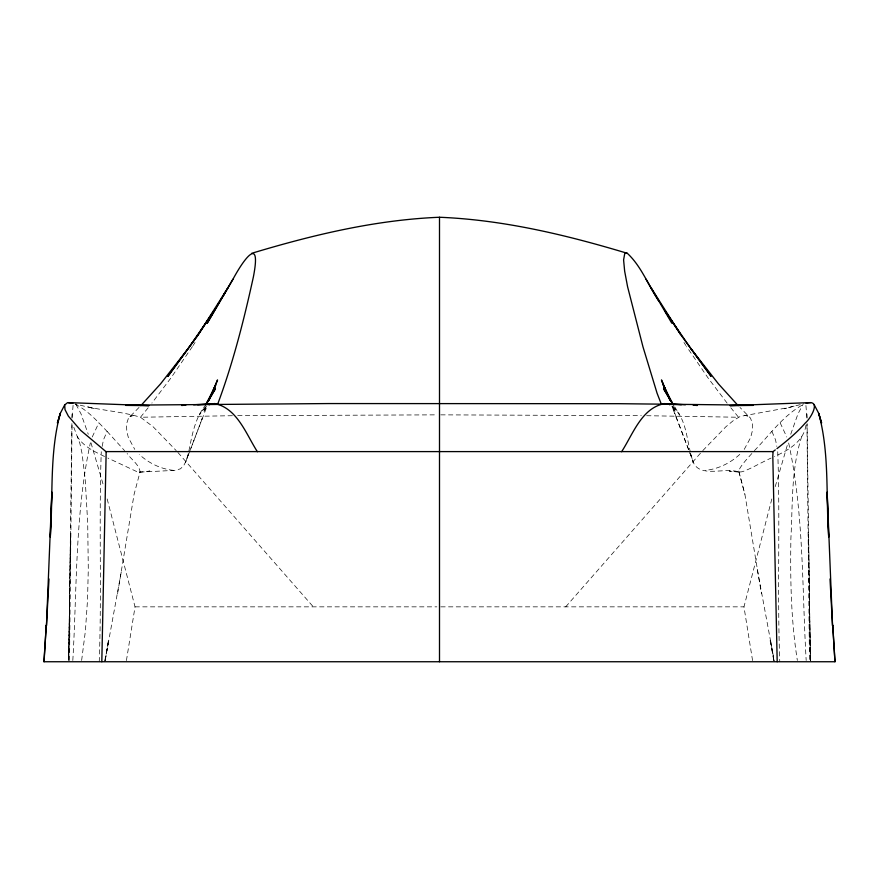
<?xml version="1.0" encoding="UTF-8"?>
<svg xmlns="http://www.w3.org/2000/svg" width="879" height="879" viewBox="0 0 879 879"><rect width="100%" height="100%" fill="white"/><g stroke="black" fill="none" stroke-linecap="round" stroke-linejoin="round"><path stroke-width="0.66" stroke-dasharray="4.39 3.3" d="M73.089 405.34L72.1 417.547M69.529 660.481L72.056 424.414M71.902 423.623L68.683 660.382L69.749 595.391M71.968 418.14L72.023 414.02M99.228 661.744C101.821 591.765 98.767 521.643 101.272 451.729M72.814 660.492C77.066 588.128 74.924 514.039 90.339 443.005M751.875 453.509C720.978 487.109 753.281 466.035 771.114 458.058M806.9 417.547L805.911 405.34M81.637 660.448L85.428 630.661L87.526 599.863L88.296 569.163L87.702 523.016L85.142 478.572L82.022 453.333L79.879 443.488L73.023 425.194M117.544 593.797L134.113 494.24L140.08 471.847C139.19 464.42 131.092 459.442 127.125 453.509M105.26 660.437L108.644 639.418L104.876 661.744L121.72 569.405M126.422 660.601L135.036 606.851L106.667 497.042M102.162 446.422L103.469 439.83L107.095 431.391C97.492 421.426 88.043 410.559 75.429 404.329M104.568 661.744L108.886 640.626M188.886 450.96C192.018 435.424 194.786 419.14 204.675 406.197M805.977 425.194C803.736 441.39 788.298 450.411 774.476 456.476M752.578 660.601L743.964 606.851L772.333 497.042M188.249 453.718L186.183 460.75L183.645 465.76L180.448 468.826L175.108 470.353L138.025 472.188L107.886 458.058M775.223 486.614L788.034 442.763M92.251 436.984L98.855 422.766M790.737 434.259L797.978 413.877L803.021 404.362M801.769 436.434C790.957 469.089 792.803 504.403 790.891 538.387C790.232 579.14 790.935 620.113 797.363 660.448M185.403 462.651L207.114 406.021M186.919 458.629L202.895 416.833L201.665 419.679M206.356 406.109L203.664 412.306L206.389 406.153M140.08 471.847L139.398 472.243L149.815 471.056L146.958 471.397M193.083 345.535L195.039 342.491M192.435 346.546L170.867 378.069L151.88 403.12M744.227 449.389L750.6 437.687L752.215 431.435L752.479 424.019L750.545 418.162L739.975 407.46M148.133 407.812L140.475 417.25C119.247 410.779 96.294 410.295 74.957 403.659M565.68 606.851L701.09 452.487M754.435 450.641C770.015 434.567 783.453 415.097 803.571 404.329M702.793 450.619L725.801 426.842L733.613 420.36L740.316 416.404L788.815 407.537L804.043 403.659M139.025 407.46L128.455 418.162L126.521 424.019L126.785 431.435L128.4 437.687L134.773 449.389M205.807 406.757L199.346 414.844L202.972 409.592L206.587 406.318M739.766 454.399C730.383 463.046 718.176 469.1 705.419 470.364M794.067 406.12L784.189 408.757L788.815 407.537M232.386 415.712L140.475 417.25L153.199 426.842L176.207 450.619M237.693 415.668L436.896 414.855M440.797 414.855L641.307 415.668M135.036 606.851L436.863 606.851M440.818 606.851L743.964 606.851M646.614 415.712L738.525 417.25L730.867 407.812M732.042 471.397L729.185 471.056L739.602 472.243C724.834 466.277 696.849 480.187 692.081 458.629L672.039 406.68M173.581 470.364C160.824 469.1 148.617 463.046 139.234 454.399M90.185 407.537L94.811 408.757L84.933 406.12M104.524 456.476C94.405 451.586 83.296 446.444 77.242 436.467M672.413 406.318C685.301 417.195 686.356 435.643 690.114 450.96M673.193 406.757L679.654 414.844L674.325 406.197M75.979 404.362L81.022 413.877L88.263 434.259M107.095 431.391L124.565 450.641M177.91 452.487L313.32 606.851M727.12 403.12L708.133 378.069L686.565 346.546M683.961 342.491L685.917 345.535M780.145 422.766L786.749 436.984M672.611 406.153L675.336 412.306L672.644 406.109M676.105 416.833L693.597 462.651M771.905 431.391L775.531 439.83L776.838 446.422M671.886 406.021L677.335 419.679M788.661 443.005C804.076 514.039 801.934 588.128 806.186 660.492M90.966 442.763L103.777 486.614M692.081 458.629L690.751 453.718M738.92 471.847L744.887 494.24L761.456 593.797M738.745 471.034L744.887 494.24M757.28 569.405L774.432 661.744M770.114 640.626L774.124 661.744L770.356 639.418L773.74 660.437M777.728 451.729C780.266 521.654 777.157 591.765 779.772 661.744M809.251 595.391L810.394 660.393L807.098 423.623M806.977 414.02L807.032 418.14M806.944 424.414L809.471 660.481M70.518 534.597L68.683 660.382L70.518 534.597M130.806 415.998L129.916 416.58L134.168 415.284L130.806 415.998M746.073 415.327L744.832 415.284L749.084 416.58L746.073 415.327M810.394 660.382L808.482 534.597L810.317 660.382"/><path stroke-width="1.32" d="M101.81 661.744L106.139 452.982L105.93 451.597L80.67 430.369L68.375 416.152L65.002 409.603L64.694 404.999L67.441 402.725L72.913 403.351M48.993 578.942L46.466 625.661L51.861 492.086L50.29 537.113C53.234 495.987 49.301 453.498 60.299 413.405L57.399 423.063L60.354 413.218L64.892 404.538M44.049 661.744L46.268 625.167L43.95 661.744L834.995 661.744L832.732 625.167L834.951 661.744M775.289 449.916L773.07 451.597L772.806 456.157L777.19 661.744M211.092 396.088L217.542 379.948L209.048 399.901M209.114 399.989L215.663 385.2L206.071 404.23M621.607 451.729C632.935 434.325 641.725 407.581 664.766 403.604M222.837 296.531L225.562 291.85M232.968 279.214L207.202 323.208L232.968 279.214C244.296 258.173 261.492 235.176 253.383 276.94C243.977 319.868 233.122 362.73 217.761 403.944L197.687 404.769M206.191 404.373L215.454 388.705L205.345 405.12M228.155 287.4L198.324 334.602L167.911 376.322L198.324 334.602L214.004 311.001M213.905 311.023L188.381 348.271L160.538 383.903L140.849 405.637M776.959 448.631C787.09 440.764 797.022 432.479 805.505 422.799C810.724 418.481 822.228 398.747 806.087 403.351M209.103 404.801L209.707 404.549M210.323 404.318L213.553 403.637M251.669 253.317C312.715 234.924 375.575 219.838 439.5 217.256C503.425 219.838 566.285 234.924 627.331 253.317C641.483 266.403 648.35 285.653 659.019 301.42M185.623 405.208L181.623 405.428L185.645 405.263M193.611 404.769L214.926 403.604C237.484 408.449 246.164 434.303 257.393 451.729M810.526 402.604L729.955 405.637L753.16 405.395M125.862 405.175L328.592 403.56L619.387 403.692L753.138 405.175M214.234 403.604L214.926 403.604M773.07 451.597L105.93 451.597M125.84 405.395L149.045 405.637L68.474 402.604M681.313 404.769L661.239 403.944L657.074 393.221L642.967 346.798L627.573 286.686L624.661 271.215L623.596 259.931L624.694 253.778L625.804 253.02L627.331 253.317M693.355 405.263L697.377 405.428L693.377 405.208M664.074 403.604L685.389 404.769M665.447 403.637L668.677 404.318M669.293 404.549L669.897 404.801M738.151 405.637L718.462 383.903L690.619 348.271L665.095 311.023M690.619 348.271L711.089 376.322L680.676 334.602L664.996 311.001M650.845 287.4L680.676 334.602M673.655 405.12L663.546 388.705L672.809 404.373M646.032 279.214L671.798 323.208M814.108 404.538L818.646 413.218L821.601 423.063L818.701 413.405C829.699 453.498 825.766 495.987 828.71 537.113L827.139 492.086L832.534 625.661L830.007 578.942M672.929 404.23L663.337 385.2L669.886 399.989M667.908 396.088L661.458 379.948L669.952 399.901M662.403 382.541L666.458 392.704M439.5 217.256L439.5 661.744"/></g></svg>
